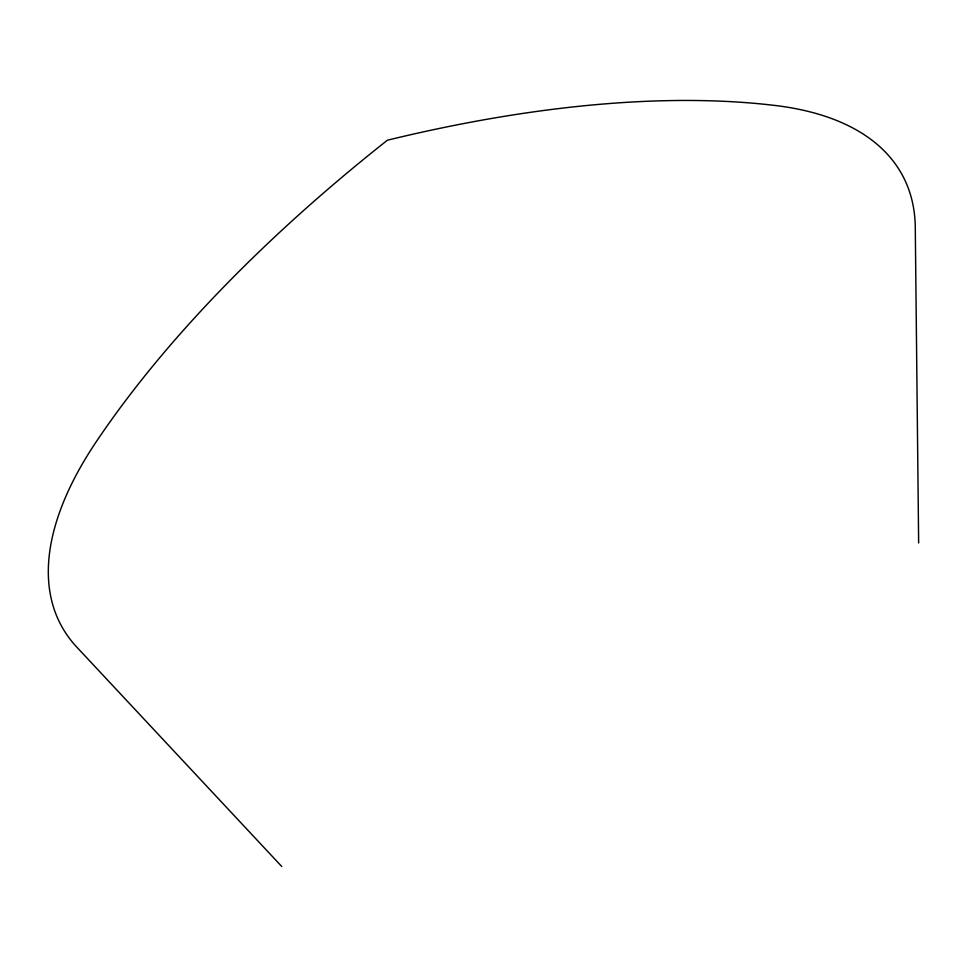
<?xml version="1.0" encoding="UTF-8"?>
<svg xmlns="http://www.w3.org/2000/svg" width="967" height="967" viewBox="0 0 967 967"><rect width="100%" height="100%" fill="white"/><g stroke="black" fill="none" stroke-linecap="round" stroke-linejoin="round"><path stroke-width="1.45" d="M281.76 866.505L76.901 647.237A477.057 220.766 -28.1 0 1 95.648 442.656A879.946 366.856 -31.3 0 1 387.416 140.203A893.037 376.356 -24.4 0 1 775.123 105.476A477.057 220.766 -28.1 0 1 915.278 227.475L918.65 542.946"/></g></svg>
